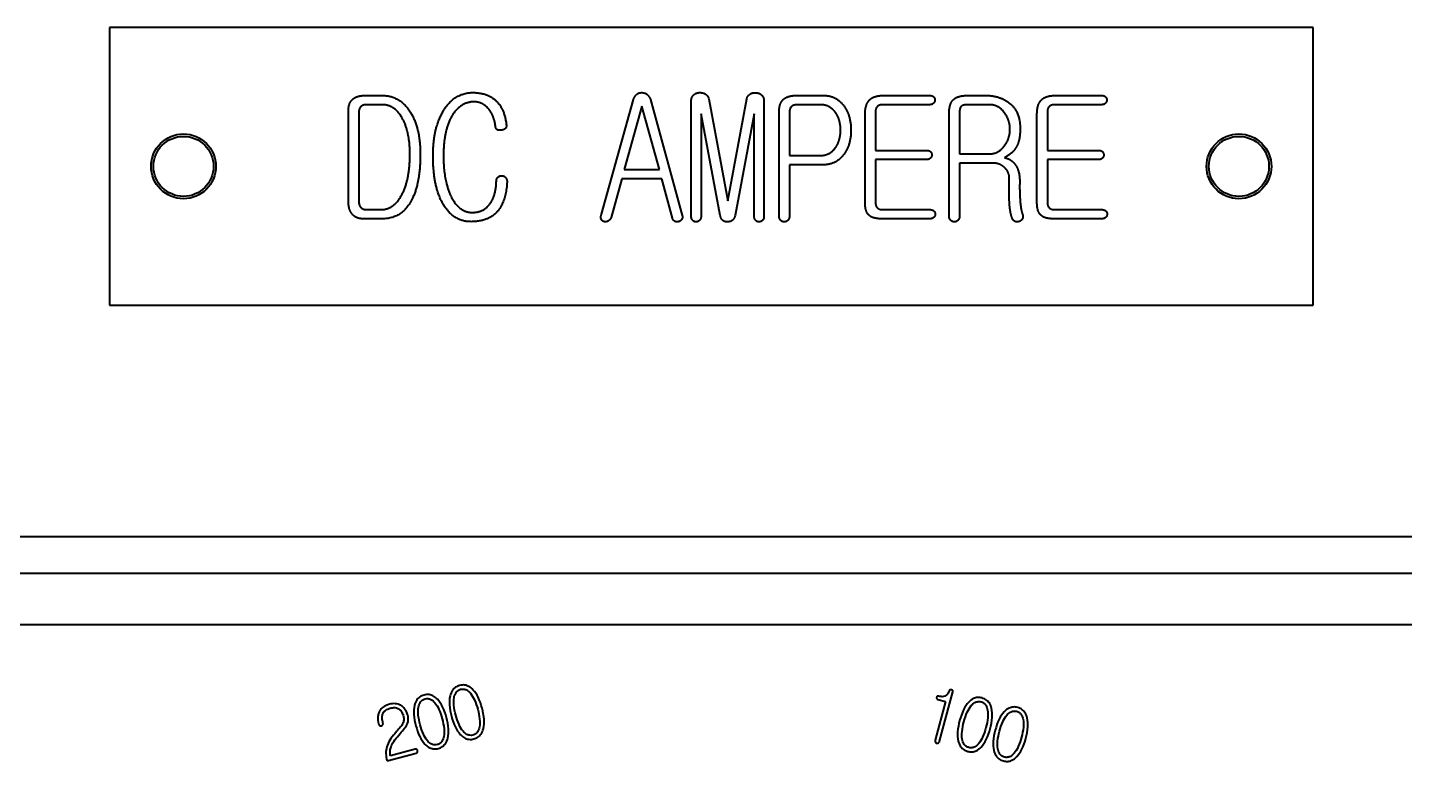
# Model space of a CAD drawing. Header units: millimetres. Extents: x 0 to 4752, y 0 to 3360.
# Drawn here: x 1861.5 to 1935.9, y 1769.7 to 1809.4 of the extents above; entities that cross this region are included whole.
import ezdxf

# ---------------------------------------------------------------- set-up
doc = ezdxf.new("R2010")
doc.units = ezdxf.units.MM
doc.header["$LTSCALE"] = 8
doc.layers.add('가시적인 것(ISO)', color=3, linetype='Continuous', lineweight=40)

msp = doc.modelspace()

# ---------------------------------------------------------------- linework, layer by layer
at = {"layer": '가시적인 것(ISO)'}
for p, q in [((1930.922, 1809.382), (1865.922, 1809.382)), ((1865.922, 1809.382), (1865.922, 1794.382)), ((1930.922, 1794.382), (1930.922, 1809.382)), ((1879.755, 1805.712), (1880.635, 1805.712)), ((1892.504, 1799.292), (1894.218, 1805.485)), ((1895.151, 1805.485), (1896.856, 1799.229)), ((1898.289, 1805.522), (1899.313, 1800.027)), ((1899.313, 1800.027), (1900.338, 1805.522)), ((1903.031, 1805.712), (1904.473, 1805.712)), ((1907.746, 1805.712), (1910.221, 1805.712)), ((1912.298, 1805.712), (1913.223, 1805.712)), ((1917.031, 1805.712), (1919.506, 1805.712)), ((1878.83, 1799.991), (1878.83, 1804.896)), ((1879.392, 1804.814), (1879.392, 1799.982)), ((1880.662, 1805.213), (1879.8, 1805.213)), ((1894.68, 1805.141), (1893.728, 1801.704)), ((1895.623, 1801.704), (1894.68, 1805.141)), ((1897.346, 1799.165), (1897.346, 1805.422)), ((1901.272, 1805.422), (1901.272, 1799.165)), ((1902.088, 1799.202), (1902.088, 1804.824)), ((1902.65, 1804.805), (1902.65, 1802.466)), ((1904.31, 1805.213), (1903.104, 1805.213)), ((1907.293, 1804.833), (1907.293, 1802.747)), ((1910.221, 1805.213), (1907.683, 1805.213)), ((1911.273, 1799.193), (1911.273, 1804.778)), ((1911.835, 1804.833), (1911.835, 1802.557)), ((1913.458, 1805.213), (1912.271, 1805.213)), ((1916.578, 1804.833), (1916.578, 1802.747)), ((1919.506, 1805.213), (1916.968, 1805.213)), ((1897.872, 1804.724), (1897.872, 1799.165)), ((1898.914, 1799.22), (1897.872, 1804.724)), ((1900.746, 1804.724), (1899.712, 1799.22)), ((1900.746, 1799.165), (1900.746, 1804.724)), ((1906.731, 1799.918), (1906.731, 1804.688)), ((1916.015, 1799.918), (1916.015, 1804.688)), ((1907.293, 1802.747), (1910.067, 1802.747)), ((1911.835, 1802.557), (1913.458, 1802.557)), ((1916.578, 1802.747), (1919.352, 1802.747)), ((1902.65, 1802.466), (1904.31, 1802.466)), ((1902.65, 1801.967), (1902.65, 1799.202)), ((1904.473, 1801.967), (1902.65, 1801.967)), ((1907.293, 1802.248), (1907.293, 1799.927)), ((1910.067, 1802.248), (1907.293, 1802.248)), ((1911.835, 1802.058), (1911.835, 1799.193)), ((1913.676, 1802.058), (1911.835, 1802.058)), ((1916.578, 1802.248), (1916.578, 1799.927)), ((1919.352, 1802.248), (1916.578, 1802.248)), ((1893.592, 1801.206), (1893.012, 1799.111)), ((1895.75, 1801.206), (1893.592, 1801.206)), ((1893.728, 1801.704), (1895.623, 1801.704)), ((1896.33, 1799.084), (1895.75, 1801.206)), ((1914.51, 1800.87), (1914.519, 1801.251)), ((1879.8, 1799.546), (1880.598, 1799.546)), ((1907.655, 1799.546), (1910.221, 1799.546)), ((1916.94, 1799.546), (1919.506, 1799.546)), ((1880.653, 1799.048), (1879.646, 1799.048)), ((1910.221, 1799.048), (1907.628, 1799.048)), ((1919.506, 1799.048), (1916.913, 1799.048)), ((1865.922, 1794.382), (1930.922, 1794.382)), ((1844.422, 1781.882), (1952.422, 1781.882)), ((1950.422, 1779.882), (1846.422, 1779.882)), ((1851.672, 1777.132), (1945.172, 1777.132)), ((1911.081, 1772.974), (1910.523, 1770.89)), ((1910.668, 1773.084), (1911.081, 1772.974)), ((1910.755, 1770.824), (1911.468, 1773.486)), ((1881.429, 1771.347), (1881.331, 1771.232)), ((1881.543, 1771.148), (1881.625, 1771.246)), ((1880.917, 1769.761), (1882.493, 1770.184)), ((1882.442, 1770.391), (1881.094, 1770.03))]:
    msp.add_line(p, q, dxfattribs=at)
for centre, radius in [((1869.922, 1801.882), 1.75), ((1869.922, 1801.882), 1.621), ((1926.922, 1801.882), 1.75), ((1926.922, 1801.882), 1.621)]:
    msp.add_circle(centre, radius, dxfattribs=at)
for points in [[(1878.83, 1804.896), (1878.83, 1805.304), (1879.066, 1805.513)], [(1879.066, 1805.513), (1879.302, 1805.712), (1879.755, 1805.712)], [(1880.635, 1805.712), (1881.605, 1805.712), (1882.167, 1804.824)], [(1884.017, 1804.978), (1884.606, 1805.866), (1885.558, 1805.866)], [(1885.558, 1805.866), (1886.411, 1805.866), (1886.882, 1805.34)], [(1894.218, 1805.485), (1894.344, 1805.866), (1894.68, 1805.866)], [(1894.68, 1805.866), (1895.006, 1805.857), (1895.151, 1805.485)], [(1897.346, 1805.422), (1897.346, 1805.621), (1897.473, 1805.739)], [(1897.473, 1805.739), (1897.591, 1805.848), (1897.772, 1805.866)], [(1897.772, 1805.866), (1897.953, 1805.875), (1898.098, 1805.794)], [(1898.098, 1805.794), (1898.253, 1805.703), (1898.289, 1805.522)], [(1900.338, 1805.522), (1900.374, 1805.694), (1900.528, 1805.794)], [(1900.528, 1805.794), (1900.664, 1805.875), (1900.846, 1805.857)], [(1900.846, 1805.857), (1901.018, 1805.848), (1901.136, 1805.739)], [(1901.136, 1805.739), (1901.272, 1805.621), (1901.272, 1805.422)], [(1902.297, 1805.476), (1902.532, 1805.712), (1903.031, 1805.712)], [(1904.473, 1805.712), (1905.189, 1805.712), (1905.597, 1805.132)], [(1906.975, 1805.476), (1907.211, 1805.712), (1907.746, 1805.712)], [(1910.221, 1805.712), (1910.348, 1805.712), (1910.43, 1805.64)], [(1910.43, 1805.64), (1910.503, 1805.567), (1910.503, 1805.467)], [(1911.273, 1804.778), (1911.273, 1805.268), (1911.5, 1805.485)], [(1911.5, 1805.485), (1911.736, 1805.712), (1912.298, 1805.712)], [(1913.223, 1805.712), (1913.966, 1805.712), (1914.465, 1805.349)], [(1916.26, 1805.476), (1916.496, 1805.712), (1917.031, 1805.712)], [(1919.506, 1805.712), (1919.633, 1805.712), (1919.715, 1805.64)], [(1919.715, 1805.64), (1919.787, 1805.567), (1919.787, 1805.467)], [(1879.501, 1805.105), (1879.392, 1804.996), (1879.392, 1804.814)], [(1879.8, 1805.213), (1879.61, 1805.213), (1879.501, 1805.105)], [(1881.714, 1804.524), (1881.315, 1805.213), (1880.662, 1805.213)], [(1882.167, 1804.824), (1882.711, 1803.962), (1882.711, 1802.529)], [(1883.4, 1802.448), (1883.4, 1804.044), (1884.017, 1804.978)], [(1885.622, 1805.368), (1884.924, 1805.368), (1884.47, 1804.688)], [(1886.356, 1805.032), (1886.039, 1805.368), (1885.622, 1805.368)], [(1886.773, 1804.035), (1886.701, 1804.66), (1886.356, 1805.032)], [(1886.882, 1805.34), (1887.272, 1804.896), (1887.363, 1804.107)], [(1902.088, 1804.824), (1902.088, 1805.259), (1902.297, 1805.476)], [(1902.741, 1805.096), (1902.65, 1804.996), (1902.65, 1804.805)], [(1903.104, 1805.213), (1902.85, 1805.213), (1902.741, 1805.096)], [(1905.135, 1804.787), (1904.826, 1805.213), (1904.31, 1805.213)], [(1905.407, 1803.835), (1905.407, 1804.406), (1905.135, 1804.787)], [(1905.597, 1805.132), (1905.969, 1804.606), (1905.969, 1803.826)], [(1906.731, 1804.688), (1906.731, 1805.232), (1906.975, 1805.476)], [(1907.383, 1805.105), (1907.293, 1805.005), (1907.293, 1804.833)], [(1907.683, 1805.213), (1907.492, 1805.213), (1907.383, 1805.105)], [(1910.43, 1805.295), (1910.357, 1805.213), (1910.221, 1805.213)], [(1910.503, 1805.467), (1910.503, 1805.368), (1910.43, 1805.295)], [(1911.926, 1805.123), (1911.835, 1805.041), (1911.835, 1804.833)], [(1912.271, 1805.213), (1912.026, 1805.213), (1911.926, 1805.123)], [(1914.247, 1804.796), (1913.93, 1805.213), (1913.458, 1805.213)], [(1914.556, 1803.881), (1914.556, 1804.406), (1914.247, 1804.796)], [(1914.465, 1805.349), (1915.109, 1804.878), (1915.109, 1803.926)], [(1916.015, 1804.688), (1916.015, 1805.232), (1916.26, 1805.476)], [(1916.668, 1805.105), (1916.578, 1805.005), (1916.578, 1804.833)], [(1916.968, 1805.213), (1916.777, 1805.213), (1916.668, 1805.105)], [(1919.715, 1805.295), (1919.642, 1805.213), (1919.506, 1805.213)], [(1919.787, 1805.467), (1919.787, 1805.368), (1919.715, 1805.295)], [(1882.149, 1802.529), (1882.149, 1803.799), (1881.714, 1804.524)], [(1884.47, 1804.688), (1883.962, 1803.899), (1883.962, 1802.457)], [(1887.091, 1803.835), (1886.791, 1803.79), (1886.773, 1804.035)], [(1887.363, 1804.107), (1887.381, 1803.881), (1887.091, 1803.835)], [(1905.135, 1802.892), (1905.407, 1803.282), (1905.407, 1803.835)], [(1905.969, 1803.826), (1905.969, 1803.064), (1905.597, 1802.548)], [(1914.247, 1802.974), (1914.556, 1803.364), (1914.556, 1803.881)], [(1915.109, 1803.926), (1915.109, 1803.273), (1914.882, 1802.892)], [(1881.668, 1800.263), (1882.149, 1801.07), (1882.149, 1802.529)], [(1882.711, 1802.529), (1882.711, 1801.051), (1882.294, 1800.163)], [(1904.31, 1802.466), (1904.826, 1802.466), (1905.135, 1802.892)], [(1905.597, 1802.548), (1905.189, 1801.967), (1904.473, 1801.967)], [(1910.067, 1802.747), (1910.185, 1802.747), (1910.267, 1802.675)], [(1910.267, 1802.675), (1910.33, 1802.602), (1910.339, 1802.502)], [(1913.458, 1802.557), (1913.93, 1802.557), (1914.247, 1802.974)], [(1914.882, 1802.892), (1914.692, 1802.566), (1914.256, 1802.348)], [(1919.352, 1802.747), (1919.47, 1802.747), (1919.552, 1802.675)], [(1919.552, 1802.675), (1919.615, 1802.602), (1919.624, 1802.502)], [(1884.026, 1799.71), (1883.4, 1800.643), (1883.4, 1802.448)], [(1883.962, 1802.457), (1883.962, 1801.106), (1884.37, 1800.263)], [(1910.267, 1802.33), (1910.194, 1802.248), (1910.067, 1802.248)], [(1910.339, 1802.502), (1910.339, 1802.403), (1910.267, 1802.33)], [(1914.22, 1801.849), (1913.957, 1802.058), (1913.676, 1802.058)], [(1914.519, 1801.251), (1914.519, 1801.614), (1914.22, 1801.849)], [(1914.256, 1802.348), (1914.592, 1802.285), (1914.81, 1802.022)], [(1914.81, 1802.022), (1915.082, 1801.686), (1915.082, 1801.079)], [(1919.552, 1802.33), (1919.479, 1802.248), (1919.352, 1802.248)], [(1919.624, 1802.502), (1919.624, 1802.403), (1919.552, 1802.33)], [(1886.447, 1799.827), (1886.8, 1800.272), (1886.819, 1801.079)], [(1887.399, 1801.024), (1887.326, 1799.864), (1886.782, 1799.347)], [(1886.819, 1801.079), (1886.819, 1801.224), (1886.909, 1801.305)], [(1886.909, 1801.305), (1887, 1801.378), (1887.118, 1801.378)], [(1887.118, 1801.378), (1887.236, 1801.369), (1887.308, 1801.287)], [(1887.308, 1801.287), (1887.399, 1801.188), (1887.399, 1801.024)], [(1915.082, 1801.079), (1915.072, 1800.444), (1915.1, 1800.127)], [(1914.528, 1799.873), (1914.51, 1800.199), (1914.51, 1800.87)], [(1879.039, 1799.292), (1878.83, 1799.537), (1878.83, 1799.991)], [(1879.392, 1799.982), (1879.392, 1799.773), (1879.501, 1799.664)], [(1879.501, 1799.664), (1879.601, 1799.546), (1879.8, 1799.546)], [(1880.598, 1799.546), (1881.242, 1799.546), (1881.668, 1800.263)], [(1882.294, 1800.163), (1881.768, 1799.048), (1880.653, 1799.048)], [(1885.449, 1798.893), (1884.57, 1798.893), (1884.026, 1799.71)], [(1884.37, 1800.263), (1884.797, 1799.392), (1885.522, 1799.392)], [(1885.522, 1799.392), (1886.111, 1799.392), (1886.447, 1799.827)], [(1906.93, 1799.256), (1906.731, 1799.447), (1906.731, 1799.918)], [(1907.293, 1799.927), (1907.293, 1799.737), (1907.392, 1799.646)], [(1907.392, 1799.646), (1907.483, 1799.546), (1907.655, 1799.546)], [(1910.221, 1799.546), (1910.357, 1799.546), (1910.448, 1799.474)], [(1914.683, 1799.066), (1914.565, 1799.356), (1914.528, 1799.873)], [(1915.1, 1800.127), (1915.127, 1799.583), (1915.227, 1799.311)], [(1916.215, 1799.256), (1916.015, 1799.447), (1916.015, 1799.918)], [(1916.578, 1799.927), (1916.578, 1799.737), (1916.677, 1799.646)], [(1916.677, 1799.646), (1916.768, 1799.546), (1916.94, 1799.546)], [(1919.506, 1799.546), (1919.642, 1799.546), (1919.733, 1799.474)], [(1879.646, 1799.048), (1879.247, 1799.048), (1879.039, 1799.292)], [(1886.782, 1799.347), (1886.311, 1798.893), (1885.449, 1798.893)], [(1892.486, 1799.02), (1892.431, 1799.129), (1892.504, 1799.292)], [(1892.649, 1798.893), (1892.531, 1798.921), (1892.486, 1799.02)], [(1892.857, 1798.93), (1892.749, 1798.866), (1892.649, 1798.893)], [(1893.012, 1799.111), (1892.966, 1798.993), (1892.857, 1798.93)], [(1896.457, 1798.912), (1896.348, 1798.966), (1896.33, 1799.084)], [(1896.657, 1798.893), (1896.548, 1798.866), (1896.457, 1798.912)], [(1896.829, 1799.011), (1896.765, 1798.921), (1896.657, 1798.893)], [(1896.856, 1799.229), (1896.892, 1799.102), (1896.829, 1799.011)], [(1897.427, 1798.957), (1897.346, 1799.039), (1897.346, 1799.165)], [(1897.609, 1798.884), (1897.5, 1798.884), (1897.427, 1798.957)], [(1897.781, 1798.957), (1897.708, 1798.884), (1897.609, 1798.884)], [(1897.872, 1799.165), (1897.872, 1799.039), (1897.781, 1798.957)], [(1899.304, 1798.884), (1898.978, 1798.875), (1898.914, 1799.22)], [(1899.712, 1799.22), (1899.622, 1798.884), (1899.304, 1798.884)], [(1900.828, 1798.957), (1900.746, 1799.039), (1900.746, 1799.165)], [(1901.009, 1798.884), (1900.9, 1798.884), (1900.828, 1798.957)], [(1901.181, 1798.957), (1901.109, 1798.884), (1901.009, 1798.884)], [(1901.272, 1799.165), (1901.272, 1799.039), (1901.181, 1798.957)], [(1902.17, 1798.966), (1902.088, 1799.057), (1902.088, 1799.202)], [(1902.369, 1798.884), (1902.251, 1798.884), (1902.17, 1798.966)], [(1902.56, 1798.966), (1902.478, 1798.884), (1902.369, 1798.884)], [(1902.65, 1799.202), (1902.65, 1799.057), (1902.56, 1798.966)], [(1907.628, 1799.048), (1907.129, 1799.048), (1906.93, 1799.256)], [(1910.448, 1799.129), (1910.357, 1799.048), (1910.221, 1799.048)], [(1910.448, 1799.474), (1910.521, 1799.401), (1910.521, 1799.301)], [(1910.521, 1799.301), (1910.521, 1799.202), (1910.448, 1799.129)], [(1911.355, 1798.966), (1911.273, 1799.048), (1911.273, 1799.193)], [(1911.554, 1798.884), (1911.436, 1798.884), (1911.355, 1798.966)], [(1911.745, 1798.966), (1911.663, 1798.884), (1911.554, 1798.884)], [(1911.835, 1799.193), (1911.835, 1799.048), (1911.745, 1798.966)], [(1914.837, 1798.903), (1914.728, 1798.948), (1914.683, 1799.066)], [(1915.063, 1798.903), (1914.946, 1798.866), (1914.837, 1798.903)], [(1915.227, 1799.048), (1915.172, 1798.948), (1915.063, 1798.903)], [(1915.227, 1799.311), (1915.281, 1799.165), (1915.227, 1799.048)], [(1916.913, 1799.048), (1916.414, 1799.048), (1916.215, 1799.256)], [(1919.733, 1799.129), (1919.642, 1799.048), (1919.506, 1799.048)], [(1919.733, 1799.474), (1919.806, 1799.401), (1919.806, 1799.301)], [(1919.806, 1799.301), (1919.806, 1799.202), (1919.733, 1799.129)]]:
    msp.add_open_spline(points, degree=2, dxfattribs=at)
for points, knots in [([(1884.833, 1773.836), (1884.755, 1773.815), (1884.681, 1773.784), (1884.55, 1773.695), (1884.495, 1773.641), (1884.387, 1773.487), (1884.345, 1773.383), (1884.32, 1773.276)], [-0.08068744, -0.08068744, -0.08068744, -0.08068744, -0.0564576, -0.0564576, -0.03310081, -0.03310081, 0, 0, 0, 0]), ([(1884.533, 1773.184), (1884.55, 1773.269), (1884.577, 1773.355), (1884.651, 1773.477), (1884.687, 1773.519), (1884.778, 1773.589), (1884.831, 1773.614), (1884.889, 1773.63)], [-0.06062977, -0.06062977, -0.06062977, -0.06062977, -0.03469408, -0.03469408, -0.01781987, -0.01781987, 0, 0, 0, 0]), ([(1885.555, 1773.607), (1885.491, 1773.674), (1885.42, 1773.733), (1885.267, 1773.819), (1885.189, 1773.846), (1885.014, 1773.869), (1884.923, 1773.86), (1884.833, 1773.836)], [-0.08043735, -0.08043735, -0.08043735, -0.08043735, -0.05283354, -0.05283354, -0.02780895, -0.02780895, 0, 0, 0, 0]), ([(1884.889, 1773.63), (1884.942, 1773.644), (1884.997, 1773.649), (1885.107, 1773.637), (1885.159, 1773.619), (1885.287, 1773.552), (1885.357, 1773.489), (1885.415, 1773.421)], [-0.06015213, -0.06015213, -0.06015213, -0.06015213, -0.04359102, -0.04359102, -0.02696915, -0.02696915, 0, 0, 0, 0]), ([(1886.046, 1772.612), (1885.993, 1772.81), (1885.924, 1773.013), (1885.76, 1773.344), (1885.669, 1773.488), (1885.555, 1773.607)], [-0.1110915, -0.1110915, -0.1110915, -0.1110915, -0.0494916, -0.0494916, 0, 0, 0, 0]), ([(1911.269, 1773.539), (1911.255, 1773.497), (1911.238, 1773.455), (1911.197, 1773.383), (1911.174, 1773.352), (1911.117, 1773.296), (1911.083, 1773.273), (1911.044, 1773.257)], [-0.03733062, -0.03733062, -0.03733062, -0.03733062, -0.02405332, -0.02405332, -0.01252804, -0.01252804, 0, 0, 0, 0]), ([(1911.395, 1773.606), (1911.378, 1773.609), (1911.36, 1773.611), (1911.332, 1773.608), (1911.322, 1773.605), (1911.304, 1773.594), (1911.296, 1773.587), (1911.28, 1773.567), (1911.273, 1773.553), (1911.269, 1773.539)], [-0.01611105, -0.01611105, -0.01611105, -0.01611105, -0.01088889, -0.01088889, -0.0077386, -0.0077386, -0.0045114, -0.0045114, 0, 0, 0, 0]), ([(1911.468, 1773.486), (1911.47, 1773.496), (1911.472, 1773.506), (1911.473, 1773.526), (1911.473, 1773.535), (1911.469, 1773.552), (1911.466, 1773.56), (1911.455, 1773.576), (1911.447, 1773.583), (1911.426, 1773.597), (1911.41, 1773.602), (1911.395, 1773.606)], [-0.01620286, -0.01620286, -0.01620286, -0.01620286, -0.01306942, -0.01306942, -0.01038676, -0.01038676, -0.00768509, -0.00768509, -0.00466599, -0.00466599, 0, 0, 0, 0]), ([(1881.039, 1772.819), (1880.941, 1772.793), (1880.847, 1772.756), (1880.683, 1772.654), (1880.615, 1772.594), (1880.559, 1772.522)], [-0.05776275, -0.05776275, -0.05776275, -0.05776275, -0.02753326, -0.02753326, 0, 0, 0, 0]), ([(1881.652, 1772.766), (1881.608, 1772.79), (1881.562, 1772.81), (1881.465, 1772.839), (1881.415, 1772.848), (1881.255, 1772.862), (1881.145, 1772.848), (1881.039, 1772.819)], [-0.0633519, -0.0633519, -0.0633519, -0.0633519, -0.04822752, -0.04822752, -0.03303465, -0.03303465, 0, 0, 0, 0]), ([(1882.035, 1772.225), (1882.017, 1772.292), (1881.993, 1772.358), (1881.937, 1772.478), (1881.904, 1772.532), (1881.806, 1772.657), (1881.736, 1772.719), (1881.652, 1772.766)], [-0.06850983, -0.06850983, -0.06850983, -0.06850983, -0.0476735, -0.0476735, -0.02872584, -0.02872584, 0, 0, 0, 0]), ([(1882.398, 1772.761), (1882.359, 1772.601), (1882.353, 1772.431), (1882.378, 1772.063), (1882.42, 1771.853), (1882.473, 1771.655)], [-0.1107241, -0.1107241, -0.1107241, -0.1107241, -0.0614603, -0.0614603, 0, 0, 0, 0]), ([(1882.912, 1773.321), (1882.834, 1773.3), (1882.76, 1773.269), (1882.628, 1773.18), (1882.574, 1773.126), (1882.465, 1772.972), (1882.424, 1772.868), (1882.398, 1772.761)], [-0.08068744, -0.08068744, -0.08068744, -0.08068744, -0.0564576, -0.0564576, -0.03310081, -0.03310081, 0, 0, 0, 0]), ([(1882.612, 1772.669), (1882.628, 1772.754), (1882.655, 1772.84), (1882.729, 1772.962), (1882.765, 1773.004), (1882.857, 1773.074), (1882.91, 1773.099), (1882.967, 1773.115)], [-0.06062977, -0.06062977, -0.06062977, -0.06062977, -0.03469408, -0.03469408, -0.01781987, -0.01781987, 0, 0, 0, 0]), ([(1883.633, 1773.092), (1883.57, 1773.159), (1883.498, 1773.218), (1883.345, 1773.304), (1883.267, 1773.331), (1883.093, 1773.354), (1883.001, 1773.345), (1882.912, 1773.321)], [-0.08043735, -0.08043735, -0.08043735, -0.08043735, -0.05283354, -0.05283354, -0.02780895, -0.02780895, 0, 0, 0, 0]), ([(1882.967, 1773.115), (1883.02, 1773.129), (1883.075, 1773.134), (1883.185, 1773.122), (1883.237, 1773.104), (1883.366, 1773.037), (1883.435, 1772.974), (1883.494, 1772.906)], [-0.06015213, -0.06015213, -0.06015213, -0.06015213, -0.04359102, -0.04359102, -0.02696915, -0.02696915, 0, 0, 0, 0]), ([(1883.494, 1772.906), (1883.584, 1772.8), (1883.656, 1772.673), (1883.788, 1772.385), (1883.846, 1772.207), (1883.892, 1772.035)], [-0.09489707, -0.09489707, -0.09489707, -0.09489707, -0.0534092, -0.0534092, 0, 0, 0, 0]), ([(1884.125, 1772.097), (1884.072, 1772.295), (1884.003, 1772.498), (1883.839, 1772.83), (1883.747, 1772.973), (1883.633, 1773.092)], [-0.1110915, -0.1110915, -0.1110915, -0.1110915, -0.0494916, -0.0494916, 0, 0, 0, 0]), ([(1884.32, 1773.276), (1884.281, 1773.116), (1884.275, 1772.946), (1884.3, 1772.578), (1884.342, 1772.367), (1884.395, 1772.17)], [-0.1107241, -0.1107241, -0.1107241, -0.1107241, -0.0614603, -0.0614603, 0, 0, 0, 0]), ([(1884.628, 1772.232), (1884.582, 1772.404), (1884.543, 1772.587), (1884.512, 1772.902), (1884.51, 1773.048), (1884.533, 1773.184)], [-0.0950204, -0.0950204, -0.0950204, -0.0950204, -0.04148092, -0.04148092, 0, 0, 0, 0]), ([(1885.415, 1773.421), (1885.506, 1773.315), (1885.578, 1773.188), (1885.709, 1772.9), (1885.768, 1772.722), (1885.814, 1772.55)], [-0.09489707, -0.09489707, -0.09489707, -0.09489707, -0.0534092, -0.0534092, 0, 0, 0, 0]), ([(1910.597, 1773.196), (1910.596, 1773.188), (1910.594, 1773.18), (1910.594, 1773.164), (1910.594, 1773.157), (1910.597, 1773.141), (1910.6, 1773.132), (1910.611, 1773.116), (1910.618, 1773.109), (1910.638, 1773.094), (1910.653, 1773.088), (1910.668, 1773.084)], [-0.01499342, -0.01499342, -0.01499342, -0.01499342, -0.01255255, -0.01255255, -0.01039179, -0.01039179, -0.00763305, -0.00763305, -0.00460152, -0.00460152, 0, 0, 0, 0]), ([(1910.703, 1773.26), (1910.694, 1773.262), (1910.685, 1773.264), (1910.668, 1773.265), (1910.66, 1773.265), (1910.644, 1773.261), (1910.637, 1773.258), (1910.623, 1773.248), (1910.617, 1773.242), (1910.605, 1773.223), (1910.6, 1773.209), (1910.597, 1773.196)], [-0.01431309, -0.01431309, -0.01431309, -0.01431309, -0.0115264, -0.0115264, -0.0091446, -0.0091446, -0.00677247, -0.00677247, -0.00411568, -0.00411568, 0, 0, 0, 0]), ([(1911.044, 1773.257), (1910.997, 1773.238), (1910.945, 1773.231), (1910.83, 1773.232), (1910.764, 1773.243), (1910.703, 1773.26)], [-0.03444387, -0.03444387, -0.03444387, -0.03444387, -0.01903744, -0.01903744, 0, 0, 0, 0]), ([(1912.326, 1772.934), (1912.212, 1772.815), (1912.122, 1772.671), (1911.959, 1772.339), (1911.891, 1772.136), (1911.838, 1771.938)], [-0.1107241, -0.1107241, -0.1107241, -0.1107241, -0.0614603, -0.0614603, 0, 0, 0, 0]), ([(1913.051, 1773.162), (1912.972, 1773.183), (1912.893, 1773.193), (1912.734, 1773.181), (1912.66, 1773.162), (1912.489, 1773.083), (1912.402, 1773.014), (1912.326, 1772.934)], [-0.08068744, -0.08068744, -0.08068744, -0.08068744, -0.0564576, -0.0564576, -0.03310081, -0.03310081, 0, 0, 0, 0]), ([(1912.465, 1772.748), (1912.521, 1772.813), (1912.587, 1772.874), (1912.712, 1772.942), (1912.765, 1772.961), (1912.88, 1772.976), (1912.938, 1772.971), (1912.995, 1772.956)], [-0.06062977, -0.06062977, -0.06062977, -0.06062977, -0.03469408, -0.03469408, -0.01781987, -0.01781987, 0, 0, 0, 0]), ([(1912.995, 1772.956), (1913.049, 1772.941), (1913.098, 1772.919), (1913.187, 1772.853), (1913.224, 1772.812), (1913.302, 1772.689), (1913.33, 1772.6), (1913.347, 1772.511)], [-0.06015213, -0.06015213, -0.06015213, -0.06015213, -0.04359102, -0.04359102, -0.02696915, -0.02696915, 0, 0, 0, 0]), ([(1913.561, 1772.603), (1913.539, 1772.692), (1913.507, 1772.78), (1913.417, 1772.93), (1913.363, 1772.993), (1913.224, 1773.1), (1913.14, 1773.138), (1913.051, 1773.162)], [-0.08043735, -0.08043735, -0.08043735, -0.08043735, -0.05283354, -0.05283354, -0.02780895, -0.02780895, 0, 0, 0, 0]), ([(1880.559, 1772.522), (1880.522, 1772.473), (1880.491, 1772.42), (1880.444, 1772.305), (1880.429, 1772.244), (1880.402, 1772.039), (1880.423, 1771.89), (1880.46, 1771.751)], [-0.08056846, -0.08056846, -0.08056846, -0.08056846, -0.06213296, -0.06213296, -0.04328926, -0.04328926, 0, 0, 0, 0]), ([(1880.696, 1771.802), (1880.672, 1771.889), (1880.654, 1771.983), (1880.649, 1772.138), (1880.654, 1772.204), (1880.672, 1772.266)], [-0.04656548, -0.04656548, -0.04656548, -0.04656548, -0.01940636, -0.01940636, 0, 0, 0, 0]), ([(1880.672, 1772.266), (1880.685, 1772.311), (1880.705, 1772.353), (1880.76, 1772.43), (1880.793, 1772.464), (1880.907, 1772.55), (1880.998, 1772.587), (1881.09, 1772.612)], [-0.05677666, -0.05677666, -0.05677666, -0.05677666, -0.04275319, -0.04275319, -0.02847665, -0.02847665, 0, 0, 0, 0]), ([(1881.09, 1772.612), (1881.148, 1772.627), (1881.208, 1772.638), (1881.321, 1772.642), (1881.373, 1772.637), (1881.481, 1772.607), (1881.532, 1772.582), (1881.579, 1772.545)], [-0.05143391, -0.05143391, -0.05143391, -0.05143391, -0.03343493, -0.03343493, -0.01764685, -0.01764685, 0, 0, 0, 0]), ([(1881.579, 1772.545), (1881.633, 1772.504), (1881.676, 1772.451), (1881.751, 1772.323), (1881.78, 1772.244), (1881.801, 1772.166)], [-0.04462012, -0.04462012, -0.04462012, -0.04462012, -0.02422086, -0.02422086, 0, 0, 0, 0]), ([(1881.801, 1772.166), (1881.819, 1772.098), (1881.826, 1772.029), (1881.811, 1771.89), (1881.789, 1771.825), (1881.756, 1771.764)], [-0.04196155, -0.04196155, -0.04196155, -0.04196155, -0.02081915, -0.02081915, 0, 0, 0, 0]), ([(1881.986, 1771.717), (1882.025, 1771.795), (1882.05, 1771.876), (1882.067, 1772.051), (1882.058, 1772.139), (1882.035, 1772.225)], [-0.05275939, -0.05275939, -0.05275939, -0.05275939, -0.02667522, -0.02667522, 0, 0, 0, 0]), ([(1882.706, 1771.717), (1882.66, 1771.889), (1882.621, 1772.072), (1882.59, 1772.387), (1882.588, 1772.533), (1882.612, 1772.669)], [-0.0950204, -0.0950204, -0.0950204, -0.0950204, -0.04148092, -0.04148092, 0, 0, 0, 0]), ([(1883.892, 1772.035), (1883.938, 1771.864), (1883.976, 1771.681), (1884.006, 1771.367), (1884.007, 1771.221), (1883.981, 1771.085)], [-0.09482066, -0.09482066, -0.09482066, -0.09482066, -0.04153437, -0.04153437, 0, 0, 0, 0]), ([(1884.195, 1770.994), (1884.235, 1771.153), (1884.242, 1771.323), (1884.219, 1771.691), (1884.177, 1771.9), (1884.125, 1772.097)], [-0.1105512, -0.1105512, -0.1105512, -0.1105512, -0.0612203, -0.0612203, 0, 0, 0, 0]), ([(1884.395, 1772.17), (1884.448, 1771.973), (1884.516, 1771.771), (1884.679, 1771.44), (1884.769, 1771.297), (1884.882, 1771.178)], [-0.1105947, -0.1105947, -0.1105947, -0.1105947, -0.0492863, -0.0492863, 0, 0, 0, 0]), ([(1885.021, 1771.364), (1884.933, 1771.47), (1884.861, 1771.597), (1884.731, 1771.884), (1884.673, 1772.061), (1884.628, 1772.232)], [-0.09442381, -0.09442381, -0.09442381, -0.09442381, -0.0531236, -0.0531236, 0, 0, 0, 0]), ([(1885.814, 1772.55), (1885.86, 1772.379), (1885.898, 1772.196), (1885.928, 1771.882), (1885.928, 1771.736), (1885.903, 1771.6)], [-0.09482066, -0.09482066, -0.09482066, -0.09482066, -0.04153437, -0.04153437, 0, 0, 0, 0]), ([(1886.117, 1771.509), (1886.157, 1771.668), (1886.164, 1771.838), (1886.141, 1772.206), (1886.099, 1772.415), (1886.046, 1772.612)], [-0.1105512, -0.1105512, -0.1105512, -0.1105512, -0.0612203, -0.0612203, 0, 0, 0, 0]), ([(1912.07, 1771.876), (1912.116, 1772.048), (1912.174, 1772.226), (1912.305, 1772.514), (1912.376, 1772.642), (1912.465, 1772.748)], [-0.0950204, -0.0950204, -0.0950204, -0.0950204, -0.04148092, -0.04148092, 0, 0, 0, 0]), ([(1913.347, 1772.511), (1913.372, 1772.375), (1913.371, 1772.229), (1913.341, 1771.913), (1913.302, 1771.73), (1913.256, 1771.558)], [-0.09489707, -0.09489707, -0.09489707, -0.09489707, -0.0534092, -0.0534092, 0, 0, 0, 0]), ([(1913.489, 1771.496), (1913.542, 1771.694), (1913.584, 1771.904), (1913.608, 1772.273), (1913.6, 1772.443), (1913.561, 1772.603)], [-0.1110915, -0.1110915, -0.1110915, -0.1110915, -0.0494916, -0.0494916, 0, 0, 0, 0]), ([(1914.247, 1772.419), (1914.134, 1772.3), (1914.044, 1772.156), (1913.881, 1771.824), (1913.812, 1771.621), (1913.759, 1771.423)], [-0.1107241, -0.1107241, -0.1107241, -0.1107241, -0.0614603, -0.0614603, 0, 0, 0, 0]), ([(1913.992, 1771.361), (1914.038, 1771.533), (1914.096, 1771.711), (1914.227, 1771.999), (1914.298, 1772.127), (1914.387, 1772.233)], [-0.0950204, -0.0950204, -0.0950204, -0.0950204, -0.04148092, -0.04148092, 0, 0, 0, 0]), ([(1914.972, 1772.647), (1914.894, 1772.668), (1914.814, 1772.678), (1914.656, 1772.666), (1914.582, 1772.647), (1914.411, 1772.568), (1914.323, 1772.499), (1914.247, 1772.419)], [-0.08068744, -0.08068744, -0.08068744, -0.08068744, -0.0564576, -0.0564576, -0.03310081, -0.03310081, 0, 0, 0, 0]), ([(1914.387, 1772.233), (1914.443, 1772.298), (1914.509, 1772.359), (1914.634, 1772.427), (1914.687, 1772.446), (1914.801, 1772.461), (1914.86, 1772.456), (1914.917, 1772.441)], [-0.06062977, -0.06062977, -0.06062977, -0.06062977, -0.03469408, -0.03469408, -0.01781987, -0.01781987, 0, 0, 0, 0]), ([(1914.917, 1772.441), (1914.97, 1772.426), (1915.02, 1772.404), (1915.109, 1772.338), (1915.146, 1772.297), (1915.223, 1772.174), (1915.252, 1772.085), (1915.269, 1771.996)], [-0.06015213, -0.06015213, -0.06015213, -0.06015213, -0.04359102, -0.04359102, -0.02696915, -0.02696915, 0, 0, 0, 0]), ([(1915.482, 1772.088), (1915.461, 1772.177), (1915.429, 1772.265), (1915.339, 1772.416), (1915.285, 1772.478), (1915.145, 1772.585), (1915.062, 1772.623), (1914.972, 1772.647)], [-0.08043735, -0.08043735, -0.08043735, -0.08043735, -0.05283354, -0.05283354, -0.02780895, -0.02780895, 0, 0, 0, 0]), ([(1915.411, 1770.981), (1915.464, 1771.179), (1915.506, 1771.389), (1915.529, 1771.758), (1915.522, 1771.928), (1915.482, 1772.088)], [-0.1110915, -0.1110915, -0.1110915, -0.1110915, -0.0494916, -0.0494916, 0, 0, 0, 0]), ([(1880.46, 1771.751), (1880.465, 1771.73), (1880.474, 1771.71), (1880.496, 1771.679), (1880.507, 1771.667), (1880.521, 1771.659)], [-0.01137214, -0.01137214, -0.01137214, -0.01137214, -0.00492721, -0.00492721, 0, 0, 0, 0]), ([(1880.521, 1771.659), (1880.528, 1771.655), (1880.535, 1771.652), (1880.549, 1771.648), (1880.557, 1771.647), (1880.58, 1771.646), (1880.595, 1771.649), (1880.61, 1771.654)], [-0.009284191, -0.009284191, -0.009284191, -0.009284191, -0.006995377, -0.006995377, -0.00475364, -0.00475364, 0, 0, 0, 0]), ([(1880.61, 1771.654), (1880.625, 1771.658), (1880.638, 1771.664), (1880.663, 1771.682), (1880.673, 1771.693), (1880.681, 1771.706)], [-0.009024594, -0.009024594, -0.009024594, -0.009024594, -0.004516006, -0.004516006, 0, 0, 0, 0]), ([(1880.681, 1771.706), (1880.69, 1771.721), (1880.696, 1771.737), (1880.701, 1771.771), (1880.7, 1771.787), (1880.696, 1771.802)], [-0.01011994, -0.01011994, -0.01011994, -0.01011994, -0.0047856, -0.0047856, 0, 0, 0, 0]), ([(1881.756, 1771.764), (1881.731, 1771.714), (1881.685, 1771.651), (1881.578, 1771.515), (1881.499, 1771.424), (1881.429, 1771.347)], [-0.0517155, -0.0517155, -0.0517155, -0.0517155, -0.0312284, -0.0312284, 0, 0, 0, 0]), ([(1881.625, 1771.246), (1881.701, 1771.333), (1881.787, 1771.433), (1881.905, 1771.588), (1881.955, 1771.658), (1881.986, 1771.717)], [-0.04897858, -0.04897858, -0.04897858, -0.04897858, -0.019873, -0.019873, 0, 0, 0, 0]), ([(1882.473, 1771.655), (1882.526, 1771.458), (1882.594, 1771.256), (1882.757, 1770.925), (1882.847, 1770.782), (1882.96, 1770.663)], [-0.1105947, -0.1105947, -0.1105947, -0.1105947, -0.0492863, -0.0492863, 0, 0, 0, 0]), ([(1883.099, 1770.849), (1883.011, 1770.955), (1882.94, 1771.082), (1882.809, 1771.369), (1882.752, 1771.546), (1882.706, 1771.717)], [-0.09442381, -0.09442381, -0.09442381, -0.09442381, -0.0531236, -0.0531236, 0, 0, 0, 0]), ([(1885.552, 1771.156), (1885.496, 1771.141), (1885.44, 1771.136), (1885.326, 1771.149), (1885.272, 1771.167), (1885.145, 1771.235), (1885.078, 1771.297), (1885.021, 1771.364)], [-0.0606517, -0.0606517, -0.0606517, -0.0606517, -0.04343053, -0.04343053, -0.02630267, -0.02630267, 0, 0, 0, 0]), ([(1885.903, 1771.6), (1885.888, 1771.515), (1885.861, 1771.429), (1885.788, 1771.307), (1885.752, 1771.266), (1885.661, 1771.196), (1885.609, 1771.171), (1885.552, 1771.156)], [-0.06036726, -0.06036726, -0.06036726, -0.06036726, -0.03433895, -0.03433895, -0.01769854, -0.01769854, 0, 0, 0, 0]), ([(1885.607, 1770.949), (1885.684, 1770.97), (1885.757, 1771.001), (1885.888, 1771.09), (1885.942, 1771.143), (1886.05, 1771.297), (1886.091, 1771.401), (1886.117, 1771.509)], [-0.08032187, -0.08032187, -0.08032187, -0.08032187, -0.05634387, -0.05634387, -0.03316511, -0.03316511, 0, 0, 0, 0]), ([(1911.838, 1771.938), (1911.785, 1771.741), (1911.743, 1771.532), (1911.718, 1771.165), (1911.725, 1770.995), (1911.763, 1770.836)], [-0.1105947, -0.1105947, -0.1105947, -0.1105947, -0.0492863, -0.0492863, 0, 0, 0, 0]), ([(1911.977, 1770.927), (1911.953, 1771.063), (1911.955, 1771.209), (1911.986, 1771.522), (1912.024, 1771.705), (1912.07, 1771.876)], [-0.09442381, -0.09442381, -0.09442381, -0.09442381, -0.0531236, -0.0531236, 0, 0, 0, 0]), ([(1913.256, 1771.558), (1913.211, 1771.387), (1913.152, 1771.21), (1913.021, 1770.923), (1912.949, 1770.796), (1912.859, 1770.691)], [-0.09482066, -0.09482066, -0.09482066, -0.09482066, -0.04153437, -0.04153437, 0, 0, 0, 0]), ([(1912.998, 1770.505), (1913.113, 1770.623), (1913.204, 1770.766), (1913.368, 1771.097), (1913.436, 1771.298), (1913.489, 1771.496)], [-0.1105512, -0.1105512, -0.1105512, -0.1105512, -0.0612203, -0.0612203, 0, 0, 0, 0]), ([(1913.759, 1771.423), (1913.707, 1771.226), (1913.665, 1771.017), (1913.64, 1770.65), (1913.647, 1770.48), (1913.685, 1770.321)], [-0.1105947, -0.1105947, -0.1105947, -0.1105947, -0.0492863, -0.0492863, 0, 0, 0, 0]), ([(1913.899, 1770.412), (1913.875, 1770.548), (1913.877, 1770.694), (1913.908, 1771.007), (1913.946, 1771.19), (1913.992, 1771.361)], [-0.09442381, -0.09442381, -0.09442381, -0.09442381, -0.0531236, -0.0531236, 0, 0, 0, 0]), ([(1915.269, 1771.996), (1915.294, 1771.86), (1915.293, 1771.714), (1915.263, 1771.399), (1915.224, 1771.215), (1915.178, 1771.043)], [-0.09489707, -0.09489707, -0.09489707, -0.09489707, -0.0534092, -0.0534092, 0, 0, 0, 0]), ([(1881.331, 1771.232), (1881.232, 1771.122), (1881.138, 1771.002), (1880.996, 1770.766), (1880.941, 1770.649), (1880.905, 1770.526)], [-0.08290363, -0.08290363, -0.08290363, -0.08290363, -0.0383486, -0.0383486, 0, 0, 0, 0]), ([(1881.131, 1770.523), (1881.166, 1770.622), (1881.221, 1770.722), (1881.356, 1770.927), (1881.45, 1771.043), (1881.543, 1771.148)], [-0.07358499, -0.07358499, -0.07358499, -0.07358499, -0.04203091, -0.04203091, 0, 0, 0, 0]), ([(1882.96, 1770.663), (1883.023, 1770.596), (1883.094, 1770.537), (1883.247, 1770.452), (1883.325, 1770.424), (1883.502, 1770.401), (1883.594, 1770.41), (1883.685, 1770.435)], [-0.08079674, -0.08079674, -0.08079674, -0.08079674, -0.05338063, -0.05338063, -0.02816882, -0.02816882, 0, 0, 0, 0]), ([(1883.63, 1770.641), (1883.574, 1770.626), (1883.518, 1770.621), (1883.404, 1770.634), (1883.35, 1770.652), (1883.223, 1770.72), (1883.156, 1770.782), (1883.099, 1770.849)], [-0.0606517, -0.0606517, -0.0606517, -0.0606517, -0.04343053, -0.04343053, -0.02630267, -0.02630267, 0, 0, 0, 0]), ([(1883.981, 1771.085), (1883.966, 1771), (1883.94, 1770.914), (1883.866, 1770.792), (1883.83, 1770.751), (1883.739, 1770.681), (1883.687, 1770.656), (1883.63, 1770.641)], [-0.06036726, -0.06036726, -0.06036726, -0.06036726, -0.03433895, -0.03433895, -0.01769854, -0.01769854, 0, 0, 0, 0]), ([(1883.685, 1770.435), (1883.762, 1770.455), (1883.835, 1770.487), (1883.966, 1770.575), (1884.02, 1770.628), (1884.128, 1770.782), (1884.169, 1770.886), (1884.195, 1770.994)], [-0.08032187, -0.08032187, -0.08032187, -0.08032187, -0.05634387, -0.05634387, -0.03316511, -0.03316511, 0, 0, 0, 0]), ([(1884.882, 1771.178), (1884.945, 1771.111), (1885.016, 1771.052), (1885.169, 1770.967), (1885.247, 1770.939), (1885.424, 1770.916), (1885.516, 1770.925), (1885.607, 1770.949)], [-0.08079674, -0.08079674, -0.08079674, -0.08079674, -0.05338063, -0.05338063, -0.02816882, -0.02816882, 0, 0, 0, 0]), ([(1910.523, 1770.89), (1910.518, 1770.871), (1910.515, 1770.85), (1910.517, 1770.811), (1910.521, 1770.793), (1910.528, 1770.776)], [-0.01173735, -0.01173735, -0.01173735, -0.01173735, -0.00561677, -0.00561677, 0, 0, 0, 0]), ([(1910.528, 1770.776), (1910.536, 1770.762), (1910.547, 1770.75), (1910.572, 1770.73), (1910.586, 1770.722), (1910.601, 1770.717)], [-0.009688694, -0.009688694, -0.009688694, -0.009688694, -0.004872154, -0.004872154, 0, 0, 0, 0]), ([(1910.601, 1770.717), (1910.608, 1770.715), (1910.616, 1770.713), (1910.631, 1770.713), (1910.638, 1770.713), (1910.662, 1770.718), (1910.676, 1770.724), (1910.69, 1770.733)], [-0.009372928, -0.009372928, -0.009372928, -0.009372928, -0.007089315, -0.007089315, -0.004840561, -0.004840561, 0, 0, 0, 0]), ([(1910.69, 1770.733), (1910.698, 1770.737), (1910.705, 1770.743), (1910.719, 1770.755), (1910.725, 1770.762), (1910.741, 1770.786), (1910.749, 1770.805), (1910.755, 1770.824)], [-0.01152378, -0.01152378, -0.01152378, -0.01152378, -0.00879692, -0.00879692, -0.00604611, -0.00604611, 0, 0, 0, 0]), ([(1911.763, 1770.836), (1911.785, 1770.747), (1911.817, 1770.66), (1911.906, 1770.509), (1911.96, 1770.447), (1912.102, 1770.338), (1912.186, 1770.3), (1912.277, 1770.275)], [-0.08079674, -0.08079674, -0.08079674, -0.08079674, -0.05338063, -0.05338063, -0.02816882, -0.02816882, 0, 0, 0, 0]), ([(1912.332, 1770.482), (1912.277, 1770.497), (1912.225, 1770.52), (1912.133, 1770.589), (1912.096, 1770.631), (1912.02, 1770.754), (1911.993, 1770.841), (1911.977, 1770.927)], [-0.0606517, -0.0606517, -0.0606517, -0.0606517, -0.04343053, -0.04343053, -0.02630267, -0.02630267, 0, 0, 0, 0]), ([(1912.859, 1770.691), (1912.803, 1770.625), (1912.737, 1770.563), (1912.613, 1770.495), (1912.561, 1770.477), (1912.447, 1770.462), (1912.389, 1770.467), (1912.332, 1770.482)], [-0.06036726, -0.06036726, -0.06036726, -0.06036726, -0.03433895, -0.03433895, -0.01769854, -0.01769854, 0, 0, 0, 0]), ([(1915.178, 1771.043), (1915.132, 1770.872), (1915.074, 1770.695), (1914.943, 1770.408), (1914.871, 1770.281), (1914.781, 1770.176)], [-0.09482066, -0.09482066, -0.09482066, -0.09482066, -0.04153437, -0.04153437, 0, 0, 0, 0]), ([(1914.92, 1769.99), (1915.035, 1770.108), (1915.126, 1770.251), (1915.289, 1770.582), (1915.358, 1770.784), (1915.411, 1770.981)], [-0.1105512, -0.1105512, -0.1105512, -0.1105512, -0.0612203, -0.0612203, 0, 0, 0, 0]), ([(1880.905, 1770.526), (1880.869, 1770.405), (1880.853, 1770.282), (1880.857, 1770.022), (1880.88, 1769.89), (1880.917, 1769.761)], [-0.07796477, -0.07796477, -0.07796477, -0.07796477, -0.04018212, -0.04018212, 0, 0, 0, 0]), ([(1881.094, 1770.03), (1881.083, 1770.118), (1881.078, 1770.208), (1881.091, 1770.374), (1881.105, 1770.45), (1881.131, 1770.523)], [-0.04977675, -0.04977675, -0.04977675, -0.04977675, -0.02312525, -0.02312525, 0, 0, 0, 0]), ([(1882.563, 1770.315), (1882.56, 1770.325), (1882.556, 1770.336), (1882.547, 1770.354), (1882.543, 1770.362), (1882.53, 1770.376), (1882.523, 1770.382), (1882.506, 1770.392), (1882.496, 1770.394), (1882.471, 1770.397), (1882.456, 1770.395), (1882.442, 1770.391)], [-0.01640086, -0.01640086, -0.01640086, -0.01640086, -0.0131564, -0.0131564, -0.01037737, -0.01037737, -0.00751015, -0.00751015, -0.00446056, -0.00446056, 0, 0, 0, 0]), ([(1882.493, 1770.184), (1882.502, 1770.186), (1882.512, 1770.189), (1882.528, 1770.197), (1882.535, 1770.202), (1882.549, 1770.214), (1882.555, 1770.221), (1882.565, 1770.24), (1882.567, 1770.251), (1882.57, 1770.279), (1882.567, 1770.298), (1882.563, 1770.315)], [-0.01699804, -0.01699804, -0.01699804, -0.01699804, -0.01411737, -0.01411737, -0.01159095, -0.01159095, -0.00863036, -0.00863036, -0.00527169, -0.00527169, 0, 0, 0, 0]), ([(1912.277, 1770.275), (1912.354, 1770.255), (1912.433, 1770.245), (1912.59, 1770.257), (1912.664, 1770.276), (1912.835, 1770.355), (1912.922, 1770.424), (1912.998, 1770.505)], [-0.08032187, -0.08032187, -0.08032187, -0.08032187, -0.05634387, -0.05634387, -0.03316511, -0.03316511, 0, 0, 0, 0]), ([(1913.685, 1770.321), (1913.707, 1770.232), (1913.738, 1770.145), (1913.828, 1769.994), (1913.882, 1769.932), (1914.024, 1769.823), (1914.108, 1769.785), (1914.199, 1769.761)], [-0.08079674, -0.08079674, -0.08079674, -0.08079674, -0.05338063, -0.05338063, -0.02816882, -0.02816882, 0, 0, 0, 0]), ([(1914.254, 1769.967), (1914.199, 1769.982), (1914.147, 1770.005), (1914.055, 1770.074), (1914.018, 1770.116), (1913.941, 1770.239), (1913.914, 1770.326), (1913.899, 1770.412)], [-0.0606517, -0.0606517, -0.0606517, -0.0606517, -0.04343053, -0.04343053, -0.02630267, -0.02630267, 0, 0, 0, 0]), ([(1914.199, 1769.761), (1914.276, 1769.74), (1914.355, 1769.73), (1914.512, 1769.742), (1914.586, 1769.761), (1914.756, 1769.84), (1914.844, 1769.909), (1914.92, 1769.99)], [-0.08032187, -0.08032187, -0.08032187, -0.08032187, -0.05634387, -0.05634387, -0.03316511, -0.03316511, 0, 0, 0, 0]), ([(1914.781, 1770.176), (1914.725, 1770.11), (1914.659, 1770.048), (1914.534, 1769.98), (1914.483, 1769.962), (1914.369, 1769.947), (1914.311, 1769.952), (1914.254, 1769.967)], [-0.06036726, -0.06036726, -0.06036726, -0.06036726, -0.03433895, -0.03433895, -0.01769854, -0.01769854, 0, 0, 0, 0])]:
    msp.add_open_spline(points, degree=3, knots=knots, dxfattribs=at)

doc.saveas('drawing.dxf')
